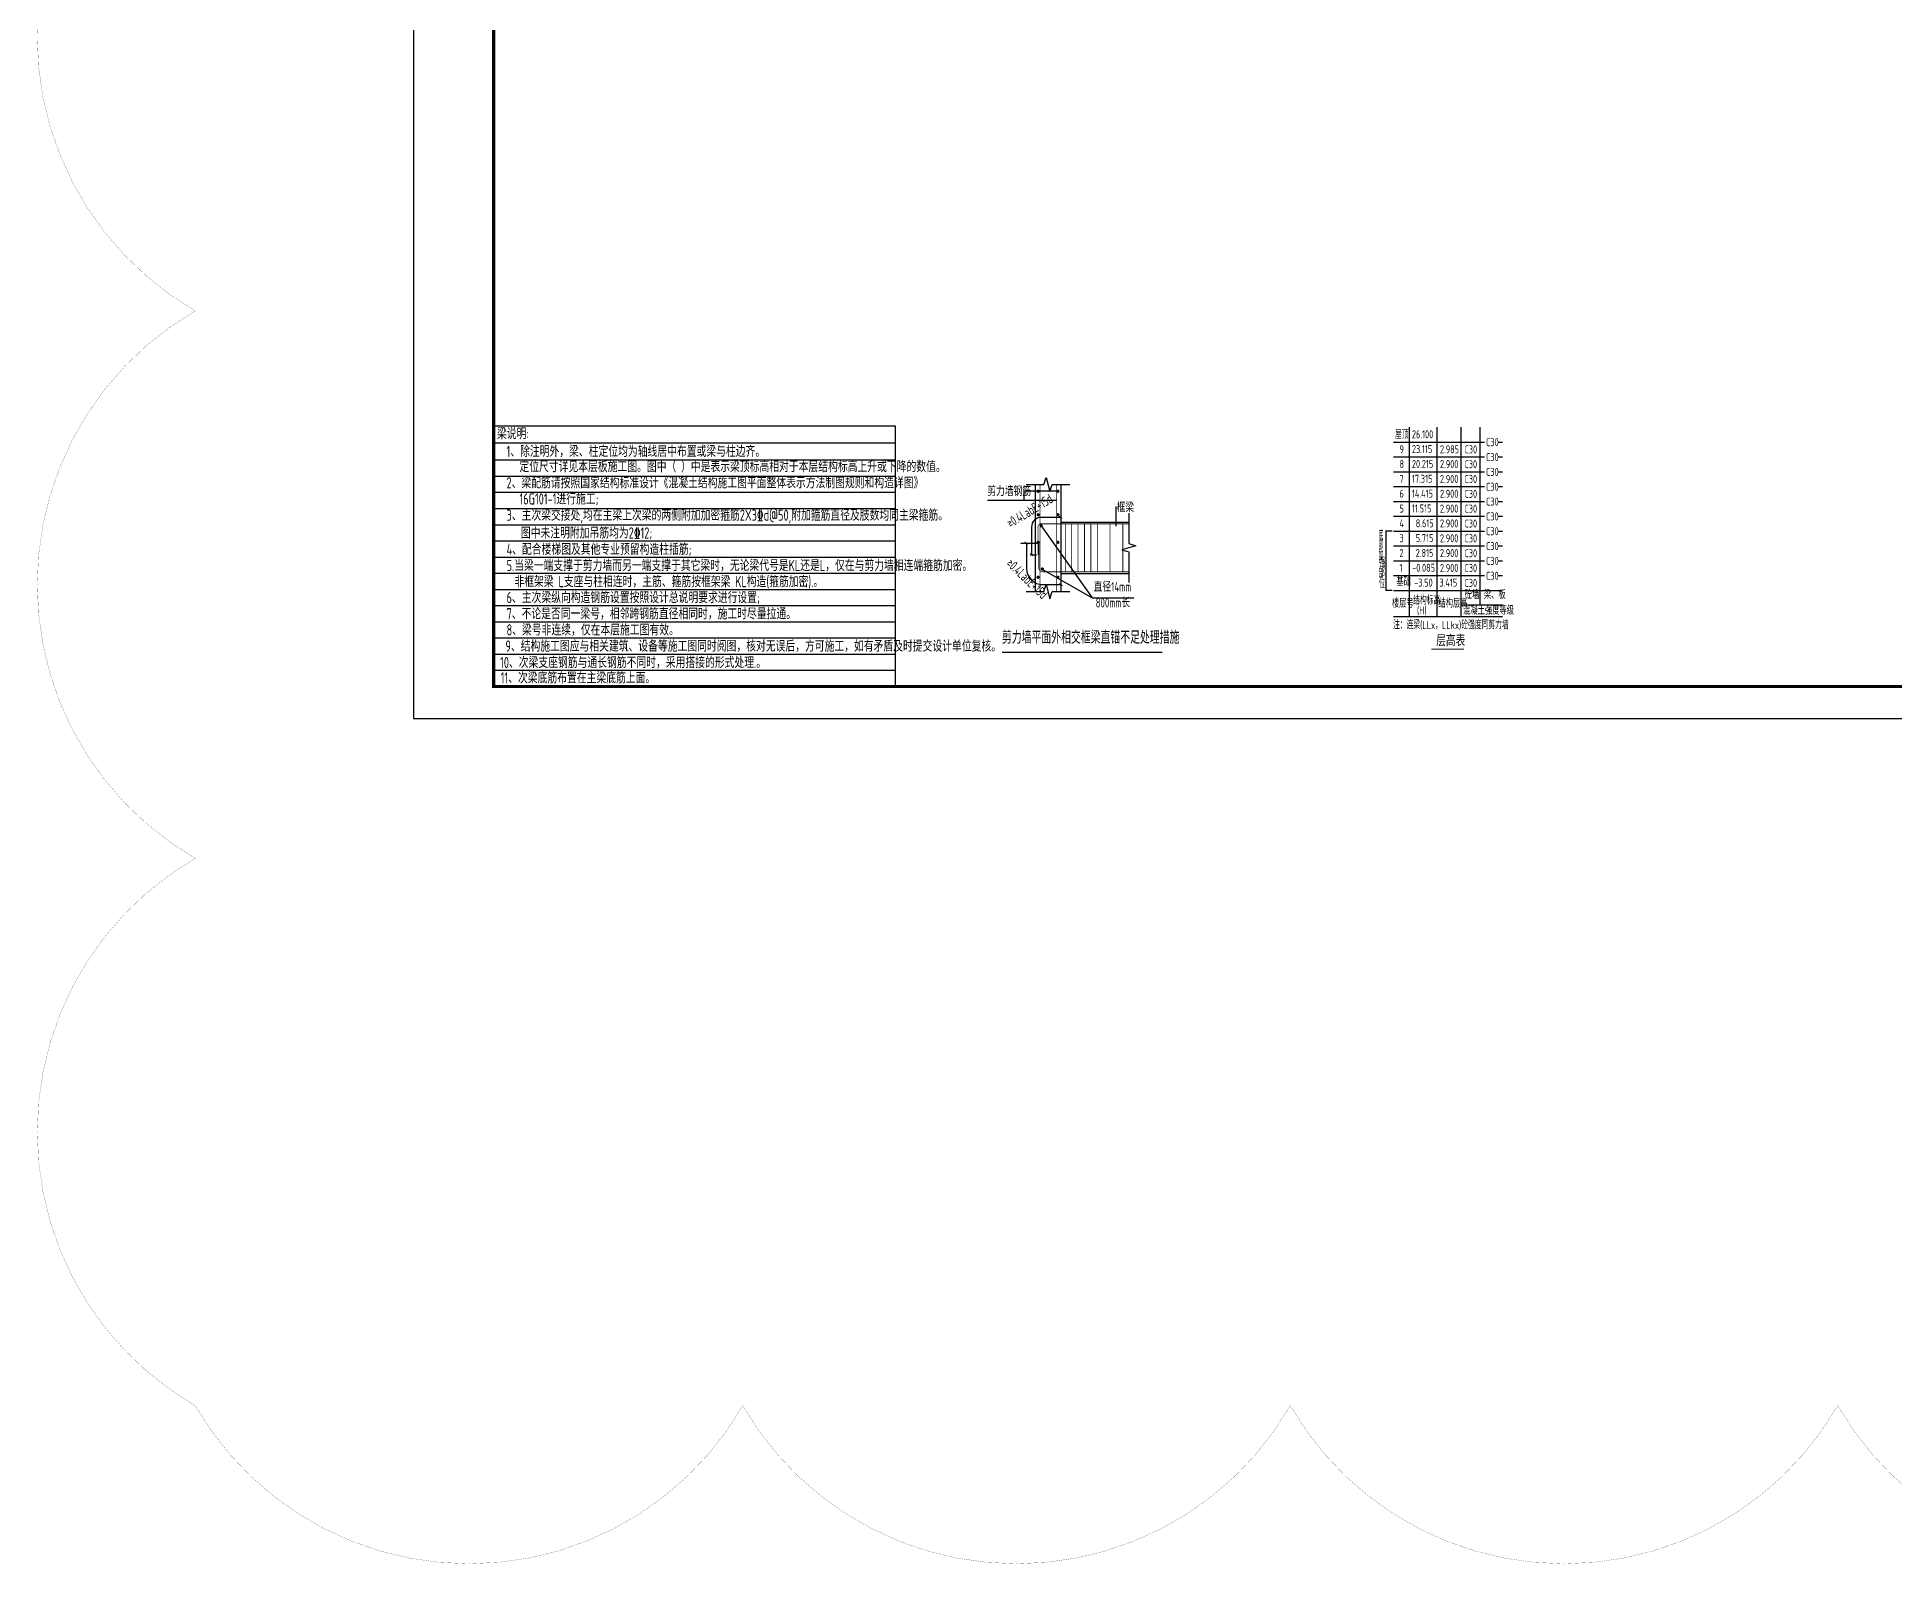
# Model space of a CAD drawing. Extents: x -1058961 to 23600, y -449123 to 2751847.
# Drawn here: x -243321 to -185282, y -383941 to -336238 of the extents above; entities that cross this region are included whole.
import ezdxf
from ezdxf.enums import TextEntityAlignment as Align

# ---------------------------------------------------------------- set-up
doc = ezdxf.new("R2010")
doc.units = 0
doc.header["$LTSCALE"] = 1000
doc.layers.get('0').update_dxf_attribs({"linetype": 'CONTINUOUS'})
for name, color, linetype in [('-TK', 7, 'CONTINUOUS'), ('DIM', 2, 'CONTINUOUS'), ('LINK', 6, 'CONTINUOUS'), ('REIND', 1, 'CONTINUOUS'), ('S-0-TEXT', 7, 'CONTINUOUS'), ('S-B表格', 2, 'CONTINUOUS'), ('S-文字', 7, 'CONTINUOUS'), ('S-表格线', 54, 'CONTINUOUS'), ('TEXT', 2, 'CONTINUOUS'), ('THIN', 7, 'CONTINUOUS'), ('水平筋标注', 7, 'CONTINUOUS')]:
    doc.layers.add(name, color=color, linetype=linetype)
doc.layers.add('7549', color=9, linetype='CONTINUOUS', lineweight=18)
doc.styles.add('TSSD_Norm', font='Tssdeng.shx', dxfattribs={"bigfont": 'tssdchn.shx'})
doc.styles.add('TSSD_REIN', font='tssdeng.shx', dxfattribs={"width": 0.7, "height": 300, "bigfont": 'tssdchn.shx'})

# ---------------------------------------------------------------- blocks, each defined once
blk = doc.blocks.new('A1')
blk.add_lwpolyline([(0, 59400), (0, 0), (84100, 0), (84100, 59400)], close=True)
at = {"const_width": 100}
blk.add_lwpolyline([(2500, 58400), (2500, 1000), (83100, 1000), (83100, 58400)], close=True, dxfattribs=at)
blk = doc.blocks.new('B20200424131938')
at = {"layer": '7549', "const_width": 40}
blk.add_lwpolyline([(417, 3688), (217, 3688), (217, 1834), (417, 1834)], dxfattribs=at)
at = {"layer": 'S-0-TEXT'}
blk.add_lwpolyline([(1641, 0, 27, 27, 0), (2658, 0, 0, 0, 0)], format="xyseb", dxfattribs=at)
at = {"layer": 'S-B表格'}
for p, q in [((452, 6469), (3167, 6469)), ((452, 6469), (3167, 6469)), ((952, 1021), (952, 6932)), ((1817, 1021), (1817, 6932)), ((2567, 1021), (2567, 6932)), ((3167, 1385), (3167, 6932)), ((3167, 6469), (3298, 6469)), ((3167, 6469), (3298, 6469)), ((3167, 6469), (3298, 6469)), ((3731, 6469), (3862, 6469)), ((3731, 6469), (3862, 6469)), ((3731, 6469), (3862, 6469)), ((452, 6005), (3167, 6005)), ((452, 6005), (3167, 6005)), ((3167, 6005), (3298, 6005)), ((3167, 6005), (3298, 6005)), ((3167, 6005), (3298, 6005)), ((3731, 6005), (3862, 6005)), ((3731, 6005), (3862, 6005)), ((3731, 6005), (3862, 6005)), ((452, 5542), (3167, 5542)), ((452, 5542), (3167, 5542)), ((3167, 5542), (3298, 5542)), ((3167, 5542), (3298, 5542)), ((3167, 5542), (3298, 5542)), ((3731, 5542), (3862, 5542)), ((3731, 5542), (3862, 5542)), ((3731, 5542), (3862, 5542)), ((452, 5078), (3167, 5078)), ((452, 5078), (3167, 5078)), ((3167, 5078), (3298, 5078)), ((3167, 5078), (3298, 5078)), ((3167, 5078), (3298, 5078)), ((3731, 5078), (3862, 5078)), ((3731, 5078), (3862, 5078)), ((3731, 5078), (3862, 5078)), ((452, 4615), (3167, 4615)), ((452, 4151), (3167, 4151)), ((3167, 4615), (3298, 4615)), ((3167, 4151), (3298, 4151)), ((3731, 4615), (3862, 4615)), ((3731, 4151), (3862, 4151)), ((452, 3688), (3167, 3688)), ((3167, 3688), (3298, 3688)), ((3731, 3688), (3862, 3688)), ((452, 3224), (3167, 3224)), ((3167, 3224), (3298, 3224)), ((3731, 3224), (3862, 3224)), ((452, 2761), (3167, 2761)), ((3167, 2761), (3298, 2761)), ((3731, 2761), (3862, 2761)), ((452, 2297), (3167, 2297)), ((452, 1834), (3167, 1834)), ((452, 1834), (3862, 1834)), ((452, 1834), (2854, 1834)), ((452, 1834), (2854, 1834)), ((3167, 2297), (3298, 2297)), ((3731, 2297), (3862, 2297)), ((2567, 1385), (3862, 1385)), ((452, 1021), (3862, 1021))]:
    blk.add_line(p, q, dxfattribs=at)
at = {"style": 'TSSD_REIN'}
for s, width, p, p2 in [('底', 0.535575, (-3, 3408), (134, 3408)), ('加', 0.526341, (-3, 2774), (134, 2774)), ('部', 0.530918, (-3, 3100), (134, 3100))]:
    blk.add_text(s, height=285, dxfattribs=dict(at, width=width)).set_placement(p, p2, align=Align.FIT)
for s, height, width, p in [('部', 285, 0.535575, (-13, 2146)), ('强', 285, 0.535575, (-3, 2477)), ('位', 285, 0.535575, (-3, 1820)), ('砼墙', 250, 0.7, (2681, 1495)), ('梁、板', 250, 0.7, (3279, 1495))]:
    blk.add_text(s, height=height, dxfattribs=dict(at, width=width)).set_placement(p, align=Align.BOTTOM_LEFT)
for s, width, p in [('楼层号', 0.7, (405, 1299)), ('结构标高', 0.65, (1070, 1392)), ('(H)', 0.65, (1188, 1086)), ('结构层高', 0.7, (1860, 1299)), ('混凝土强度等级', 0.7, (2629, 1080))]:
    blk.add_text(s, height=250, dxfattribs=dict(at, width=width)).set_placement(p)
at = {"layer": 'S-0-TEXT', "style": 'TSSD_REIN', "width": 0.7}
blk.add_text('层高表', height=360, dxfattribs=at).set_placement((1790, 90))
at = {"layer": 'S-B表格', "style": 'TSSD_REIN'}
for s, width, p in [('屋顶', 0.65, (503, 6575)), ('26.100', 0.7, (1031, 6590)), ('C30', 0.65, (3345, 6341)), ('9', 0.7, (642, 6123)), ('8', 0.7, (642, 5660)), ('23.115', 0.7, (1031, 6126)), ('20.215', 0.7, (1031, 5663)), ('2.985', 0.7, (1907, 6121)), ('2.900', 0.7, (1907, 5658)), ('C30', 0.7, (2675, 6118)), ('C30', 0.7, (2675, 5654)), ('C30', 0.65, (3345, 5877)), ('7', 0.7, (642, 5196)), ('17.315', 0.7, (1031, 5199)), ('2.900', 0.7, (1907, 5194)), ('C30', 0.7, (2675, 5191)), ('C30', 0.65, (3345, 5414)), ('6', 0.7, (642, 4733)), ('14.415', 0.7, (1031, 4736)), ('2.900', 0.7, (1907, 4731)), ('C30', 0.7, (2675, 4727)), ('C30', 0.65, (3345, 4950)), ('C30', 0.65, (3345, 4487)), ('5', 0.7, (642, 4269)), ('11.515', 0.7, (1031, 4272)), ('2.900', 0.7, (1907, 4267)), ('C30', 0.7, (2675, 4264)), ('C30', 0.65, (3345, 4023)), ('4', 0.7, (642, 3806)), ('3', 0.7, (642, 3342)), ('5.715', 0.7, (1150, 3345)), ('8.615', 0.7, (1150, 3809)), ('2.900', 0.7, (1907, 3804)), ('2.900', 0.7, (1907, 3340)), ('C30', 0.7, (2675, 3800)), ('C30', 0.7, (2675, 3337)), ('C30', 0.65, (3345, 3560)), ('2', 0.7, (642, 2879)), ('2.815', 0.7, (1150, 2882)), ('2.900', 0.7, (1907, 2877)), ('C30', 0.7, (2675, 2873)), ('C30', 0.65, (3345, 3096)), ('1', 0.7, (642, 2415)), ('-0.085', 0.7, (1038, 2418)), ('2.900', 0.7, (1907, 2413)), ('C30', 0.7, (2675, 2410)), ('C30', 0.65, (3345, 2633)), ('C30', 0.65, (3345, 2169)), ('基础', 0.7, (545, 1974)), ('-3.50', 0.7, (1103, 1955)), ('3.415', 0.7, (1891, 1955)), ('C30', 0.7, (2675, 1946))]:
    blk.add_text(s, height=250, dxfattribs=dict(at, width=width)).set_placement(p)
at = {"layer": 'TEXT', "style": 'TSSD_REIN', "width": 0.65}
blk.add_text('注：连梁(LLx，LLkx)砼强度同剪力墙', height=250, dxfattribs=at).set_placement((443, 627))
blk = doc.blocks.new('A$C2E181E2C')
at = {"linetype": 'Continuous'}
for points in [[(1215, 5268), (1765, 5268), (1835, 5488), (1955, 5048), (2025, 5268), (2575, 5268)], [(1495, 5268), (1495, 1922)], [(2295, 5268), (2295, 1922)], [(2295, 4091), (4415, 4091)], [(4415, 4371), (4415, 3421), (4635, 3351), (4195, 3231), (4415, 3161), (4415, 2211)], [(2295, 2491), (4415, 2491)], [(1215, 1922), (1765, 1922), (1835, 2142), (1955, 1702), (2025, 1922), (2575, 1922)]]:
    blk.add_lwpolyline(points, dxfattribs=at)
at = {"linetype": 'Continuous', "const_width": 50}
blk.add_lwpolyline([(453, 25), (5462, 25)], dxfattribs=at)
at = {"layer": 'DIM'}
for p, q in [((2295, 4241), (1678, 4241)), ((1378, 3941), (1378, 3062)), ((1546, 3430), (1042, 3430)), ((1226, 3430), (1226, 2641)), ((1726, 2141), (2295, 2141))]:
    blk.add_line(p, q, dxfattribs=at)
at = {"layer": 'DIM', "const_width": 30}
for points in [[(2232, 4284), (2336, 4212)], [(1164, 3473), (1267, 3401)], [(1324, 3111), (1428, 3039)], [(2243, 2177), (2347, 2104)]]:
    blk.add_lwpolyline(points, dxfattribs=at)
at = {"layer": 'DIM'}
blk.add_lwpolyline([(1532, 3062), (1341, 3062)], dxfattribs=at)
for centre, radius, start, end in [((1678, 3941), 300, 90, 180), ((1726, 2641), 500, 180, 270)]:
    blk.add_arc(centre, radius, start, end, dxfattribs=at)
at = {"layer": 'LINK', "color": 1, "const_width": 25}
for points in [[(1641, 5268), (1641, 1922)], [(2162, 5268), (2162, 1922)], [(2432, 4041), (2432, 2541)], [(2632, 4041), (2632, 2541)], [(2832, 4041), (2832, 2541)], [(3032, 4041), (3032, 2541)], [(3232, 4041), (3232, 2541)], [(3432, 4041), (3432, 2541)], [(3832, 4041), (3832, 2541)], [(4232, 4041), (4232, 2541)]]:
    blk.add_lwpolyline(points, dxfattribs=at)
for points in [[(4415, 4041), (1678, 4041, 0.414214), (1578, 3941), (1578, 3062)], [(1607, 3430), (1607, 2641, 0.300979), (1726, 2541), (4415, 2541)]]:
    blk.add_lwpolyline(points, format="xyb", dxfattribs=at)
at = {"layer": 'REIND', "const_width": 50}
for points in [[(1608, 5058, 1), (1558, 5058, 1)], [(2226, 5058, 1), (2176, 5058, 1)], [(1610, 4324, 1), (1560, 4324, 1)], [(2228, 4324, 1), (2178, 4324, 1)], [(1608, 3461, 1), (1558, 3461, 1)], [(1703, 3978, 1), (1653, 3978, 1)], [(2226, 3461, 1), (2176, 3461, 1)], [(1608, 2370, 1), (1558, 2370, 1)], [(1742, 2629, 1), (1692, 2629, 1)], [(2226, 2370, 1), (2176, 2370, 1)]]:
    blk.add_lwpolyline(points, format="xyb", close=True, dxfattribs=at)
at = {"layer": 'THIN'}
for p, q in [((2162, 4767), (0, 4767)), ((2226, 5058), (1138, 5058)), ((1138, 5058), (1138, 4767)), ((1678, 3978), (3271, 1732)), ((1692, 2629), (3271, 1732)), ((3271, 1732), (4577, 1732))]:
    blk.add_line(p, q, dxfattribs=at)
blk.add_lwpolyline([(4015, 4584), (4015, 3965)], dxfattribs=at)
at = {"layer": 'TEXT', "color": 0, "style": 'TSSD_Norm', "width": 0.7}
blk.add_text('剪力墙平面外相交框梁直锚不足处理措施', height=400, dxfattribs=at).set_placement((454, 172), align=Align.BOTTOM_LEFT)
at = {"layer": 'THIN', "style": 'TSSD_REIN', "width": 0.7}
for s, p in [('剪力墙钢筋', (-2, 4818)), ('框梁', (4036, 4317)), ('直径14mm', (3321, 1833)), ('800mm长', (3383, 1337))]:
    blk.add_text(s, height=300, dxfattribs=at).set_placement(p, align=Align.BOTTOM_LEFT)
for rotation, p in [(31.43006, (766, 3828)), (316.06206, (504, 2706))]:
    blk.add_text('≥0.4LabE+15d', height=300, rotation=rotation, dxfattribs=at).set_placement(p, align=Align.BOTTOM_LEFT)

msp = doc.modelspace()

# ---------------------------------------------------------------- linework, layer by layer
at = {"layer": 'S-B表格', "color": 6, "linetype": 'ByBlock', "ltscale": 0.5, "const_width": 30}
msp.add_lwpolyline([(-200949.21, -348892.34), (-198102.83, -348892.34)], dxfattribs=at)
at = {"layer": 'S-表格线'}
for p, q in [((-229059.17, -348379.92), (-229059.17, -356526.42)), ((-229059.17, -348379.92), (-216519.91, -348379.92)), ((-216519.91, -348379.92), (-216519.91, -356526.42)), ((-229059.17, -348914.67), (-216519.91, -348914.67)), ((-229059.17, -349449.42), (-216519.91, -349449.42)), ((-229059.17, -349954.92), (-216519.91, -349954.92)), ((-229059.17, -350460.42), (-216519.91, -350460.42)), ((-229059.17, -350965.92), (-216519.91, -350965.92)), ((-229059.17, -351471.42), (-216519.91, -351471.42)), ((-229059.17, -351976.92), (-216519.91, -351976.92)), ((-229059.17, -352482.42), (-216519.91, -352482.42)), ((-229059.17, -352987.92), (-216519.91, -352987.92)), ((-229059.17, -353493.42), (-216519.91, -353493.42)), ((-229059.17, -353998.92), (-216519.91, -353998.92)), ((-229059.17, -354504.42), (-216519.91, -354504.42)), ((-229059.17, -355009.92), (-216519.91, -355009.92)), ((-229059.17, -355515.42), (-216519.91, -355515.42)), ((-229059.17, -356020.92), (-216519.91, -356020.92)), ((-229059.17, -356526.42), (-216519.91, -356526.42))]:
    msp.add_line(p, q, dxfattribs=at)
at = {"layer": '水平筋标注', "const_width": 5}
msp.add_lwpolyline([(-238381.15, -293475.97, -0.57735027), (-221276.2, -293475.97, -0.57735027), (-204171.25, -293475.97, -0.57735027), (-187066.31, -293475.97, -0.57735027), (-169961.36, -293475.97, -0.57735027), (-152856.41, -293475.97, -0.57735027), (-135751.46, -293475.97, -0.57735027), (-135751.46, -310580.91, -0.57735027), (-135751.46, -327685.86, -0.57735027), (-135751.46, -344790.81, -0.57735027), (-135751.46, -361895.76, -0.57735027), (-135751.46, -379000.71, -0.57735027), (-152856.41, -379000.71, -0.57735027), (-169961.36, -379000.71, -0.57735027), (-187066.31, -379000.71, -0.57735027), (-204171.25, -379000.71, -0.57735027), (-221276.2, -379000.71, -0.57735027), (-238381.15, -379000.71, -0.57735027), (-238381.15, -361895.76, -0.57735027), (-238381.15, -344790.81, -0.57735027), (-238381.15, -327685.86, -0.57735027), (-238381.15, -310580.91, -0.57735027), (-238381.15, -293475.97, -0.57735027), (-238381.15, -293475.97, -0.57735027)], format="xyb", dxfattribs=at)

# ---------------------------------------------------------------- block references
at = {"layer": '-TK'}
msp.add_blockref('A1', (-231559.17, -357526.42), dxfattribs=at)
msp.add_blockref('A$C2E181E2C', (-213632.78, -355485.29))
at = {"layer": 'S-B表格'}
msp.add_blockref('B20200424131938', (-201400.85, -355360.94), dxfattribs=at)

# ---------------------------------------------------------------- texts
at = {"layer": 'S-文字', "style": 'TSSD_REIN', "width": 0.7}
for s, p in [('梁说明:  ', (-228956.08, -348799.68)), ('1、除注明外，梁、柱定位均为轴线居中布置或梁与柱边齐。', (-228656.23, -349355.1)), ('2、梁配筋请按照国家结构标准设计《混凝土结构施工图平面整体表示方法制图规则和构造详图》', (-228656.23, -350336.85)), ('定位尺寸详见本层板施工图。图中（ ）中是表示梁顶标高相对于本层结构标高上升或下降的数值。', (-228253.44, -349831.35)), ('16G101-1进行施工;', (-228253.22, -350842.35)), ('3、主次梁交接处,均在主梁上次梁的两侧附加加密箍筋2X3\x84d@50,附加箍筋直径及肢数均同主梁箍筋。', (-228656.23, -351347.85)), ('图中未注明附加吊筋均为2%%13212;', (-228208.58, -351904.68)), ('4、配合楼梯图及其他专业预留构造柱插筋;', (-228656.23, -352415.6)), ('5.当梁一端支撑于剪力墙而另一端支撑于其它梁时，无论梁代号是KL还是L，仅在与剪力墙相连端箍筋加密。', (-228656.23, -352921.1)), ('非框架梁 L支座与柱相连时，主筋、箍筋按框架梁 KL构造(箍筋加密).。', (-228409.12, -353424.78)), ('6、主次梁纵向构造钢筋设置按照设计总说明要求进行设置;', (-228656.23, -353923.6)), ('7、不论是否同一梁号，相邻跨钢筋直径相同时，施工时尽量拉通。', (-228656.23, -354429.1)), ('8、梁号非连续，仅在本层施工图有效。', (-228656.23, -354934.6)), ('9、结构施工图应与相关建筑、设备等施工图同时阅图，核对无误后，方可施工，如有矛盾及时提交设计单位复核。', (-228691.94, -355440.1)), ('10、次梁支座钢筋与通长钢筋不同时，采用搭接的形式处理.。', (-228857.88, -355951.37)), ('11、次梁底筋布置在主梁底筋上面。', (-228839.2, -356432.32))]:
    msp.add_text(s, height=350, dxfattribs=at).set_placement(p)

doc.saveas('drawing.dxf')
